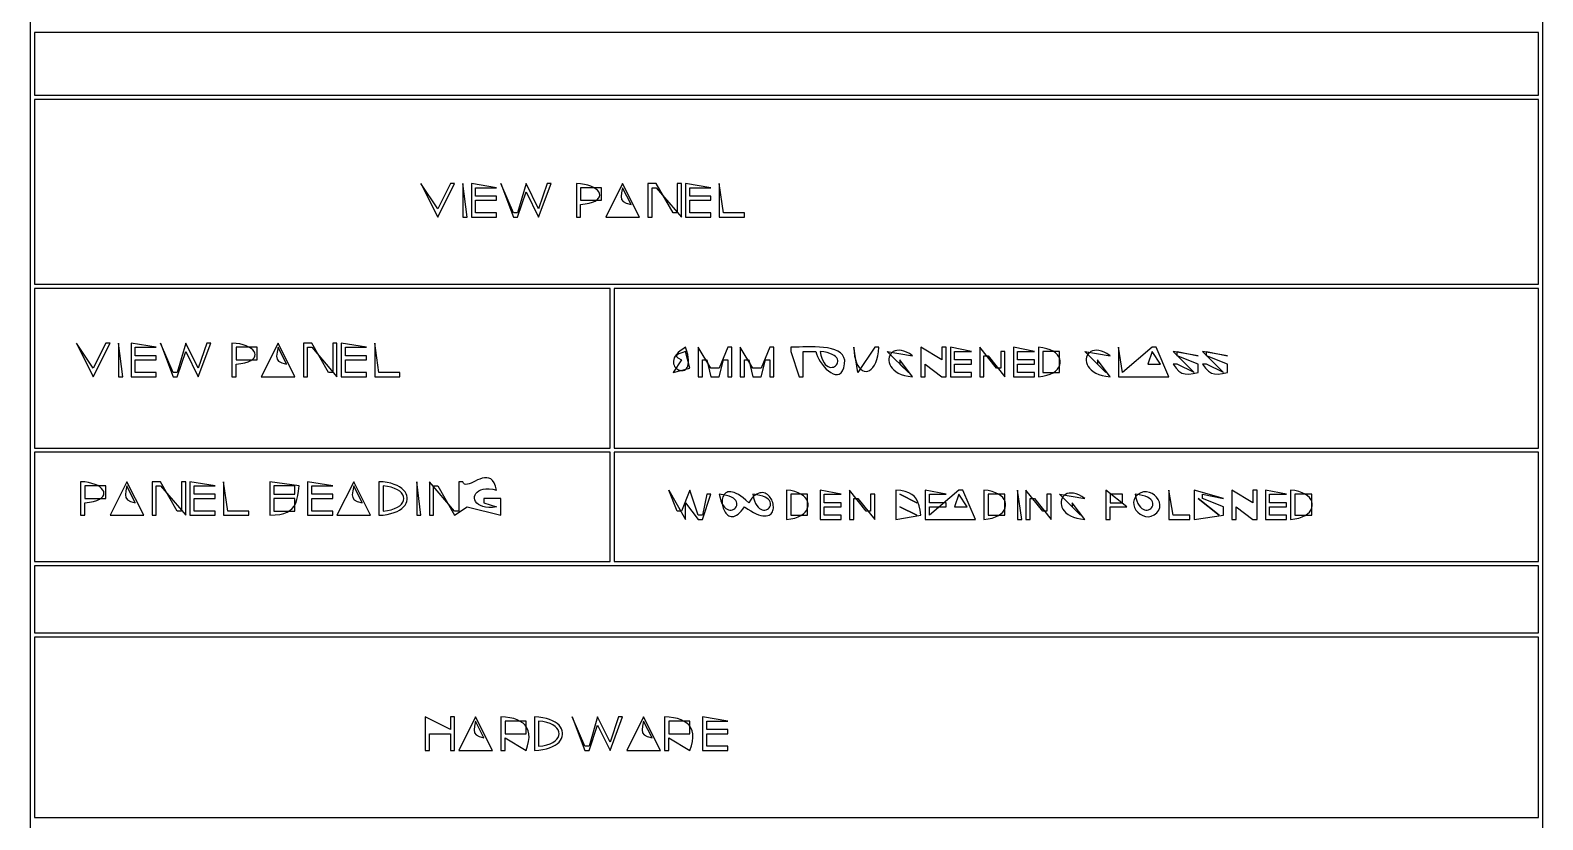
# Model space of a CAD drawing. Extents: x 0 to 2384, y 0 to 1684.
# Drawn here: x 482 to 842, y 643.5 to 831.5 of the extents above; entities that cross this region are included whole.
import ezdxf

# ---------------------------------------------------------------- set-up
doc = ezdxf.new("R2010")
doc.units = 0
doc.layers.add('C7', color=7, linetype='CONTINUOUS')

msp = doc.modelspace()

# ---------------------------------------------------------------- linework, layer by layer
at = {"layer": 'C7'}
for points in [[(482, 1513), (482, 449), (842, 449), (842, 1513), (482, 1513)], [(483, 831), (483, 816), (841, 816), (841, 831), (483, 831)], [(483, 815), (483, 771), (841, 771), (841, 815), (483, 815)], [(575, 795), (579, 787), (583, 795), (582, 795), (579, 789), (575, 795)], [(585, 795), (585, 787), (586, 787), (585, 795)], [(587, 795), (587, 787), (593, 787), (593, 788), (588, 788), (588, 791), (593, 791), (593, 792), (588, 792), (588, 794), (593, 794), (587, 795)], [(594, 795), (597, 787), (598, 787), (600, 793), (603, 787), (606, 795), (605, 795), (603, 789), (600, 795), (598, 788), (597, 788), (594, 795)], [(612, 795), (612, 787), (613, 787), (613, 790), (614.1116, 790.1258), (615.0576, 790.312), (615.8431, 790.5504), (616.4735, 790.8332), (616.9542, 791.1523), (617.2904, 791.4999), (617.4876, 791.8681), (617.551, 792.2488), (617.486, 792.6341), (617.2978, 793.0162), (616.9918, 793.3869), (616.5735, 793.7385), (616.0479, 794.0629), (615.4206, 794.3523), (614.6968, 794.5986), (613.8819, 794.7939), (612.9812, 794.9304), (612, 795)], [(613, 794), (613, 791), (618, 791), (618, 794), (613, 794)], [(623, 795), (619, 787), (626, 787), (627, 787), (623, 795)], [(623, 794), (622.7557, 792.8043), (622.6472, 791.8924), (622.7459, 791.2102), (623.1233, 790.7035), (623.8508, 790.3182), (625, 790), (623, 794)], [(629, 795), (629, 787), (630, 787), (630, 794), (631, 794), (637, 787), (637, 795), (636, 795), (636, 788), (635, 788), (631, 795), (629, 795)], [(638, 795), (638, 787), (644, 787), (644, 788), (639, 788), (639, 791), (644, 791), (644, 792), (639, 792), (639, 794), (644, 794), (638, 795)], [(646, 795), (646, 787), (652, 787), (652, 788), (647, 788), (646, 795)], [(483, 770), (483, 732), (620, 732), (620, 770), (483, 770)], [(621, 770), (621, 732), (841, 732), (841, 770), (621, 770)], [(493, 757), (497, 749), (501, 757), (500, 757), (497, 751), (493, 757)], [(503, 757), (503, 749), (504, 749), (503, 757)], [(506, 757), (506, 749), (512, 749), (512, 750), (507, 750), (507, 753), (512, 753), (512, 754), (507, 754), (507, 756), (512, 756), (506, 757)], [(513, 757), (516, 749), (517, 749), (519, 755), (522, 749), (525, 757), (524, 757), (522, 751), (519, 757), (517, 750), (516, 750), (513, 757)], [(530, 757), (530, 749), (531, 749), (531, 752), (532.1116, 752.1258), (533.0575, 752.312), (533.843, 752.5504), (534.4735, 752.8332), (534.9541, 753.1523), (535.2904, 753.4999), (535.4876, 753.8681), (535.551, 754.2488), (535.4859, 754.6341), (535.2978, 755.0162), (534.9918, 755.3869), (534.5734, 755.7385), (534.0479, 756.0629), (533.4206, 756.3523), (532.6968, 756.5986), (531.8819, 756.7939), (530.9812, 756.9304), (530, 757)], [(531, 756), (531, 753), (536, 753), (536, 756), (531, 756)], [(541, 757), (537, 749), (544, 749), (545, 749), (541, 757)], [(541, 756), (540.7557, 754.8043), (540.6472, 753.8924), (540.7459, 753.2102), (541.1233, 752.7035), (541.8508, 752.3182), (543, 752), (541, 756)], [(547, 757), (547, 749), (548, 749), (548, 756), (549, 756), (555, 749), (555, 757), (554, 757), (554, 750), (553, 750), (549, 757), (547, 757)], [(556, 757), (556, 749), (562, 749), (562, 750), (557, 750), (557, 753), (562, 753), (562, 754), (557, 754), (557, 756), (562, 756), (556, 757)], [(564, 757), (564, 749), (570, 749), (570, 750), (565, 750), (564, 757)], [(638, 756), (637.2988, 755.5788), (636.7068, 755.1551), (636.2174, 754.732), (635.8244, 754.3123), (635.5213, 753.899), (635.3018, 753.4952), (635.1594, 753.1036), (635.0878, 752.7274), (635.0806, 752.3695), (635.1314, 752.0328), (635.2338, 751.7203), (635.3814, 751.435), (635.5679, 751.1798), (635.7869, 750.9577), (636.032, 750.7717), (636.2967, 750.6247), (636.5747, 750.5197), (636.8597, 750.4597), (637.1452, 750.4476), (637.4249, 750.4863), (637.6923, 750.579), (637.9411, 750.7284), (638.1649, 750.9376), (638.3573, 751.2096), (638.5119, 751.5473), (638.6223, 751.9537), (638.6822, 752.4316), (638.6852, 752.9842), (638.6248, 753.6144), (638.4947, 754.3251), (638.2886, 755.1193), (638, 756)], [(641, 756), (641, 749), (642, 749), (642, 753), (643, 753), (644, 749), (646, 749), (647, 753), (648, 753), (648, 749), (649, 749), (649, 756), (648, 756), (646, 751), (644, 751), (641, 756)], [(651, 756), (651, 749), (652, 749), (652, 753), (653, 753), (654, 749), (656, 749), (657, 753), (658, 753), (658, 749), (659, 749), (659, 756), (658, 756), (656, 751), (654, 751), (651, 756)], [(675.824, 752.0902), (675.8476, 752.9002), (675.6808, 753.5969), (675.3431, 754.1885), (674.854, 754.6831), (674.2329, 755.0888), (673.4992, 755.4139), (672.6725, 755.6665), (671.7721, 755.8549), (670.8176, 755.9871), (669.8284, 756.0714), (668.8239, 756.1158), (667.8236, 756.1287), (666.847, 756.1182), (665.9135, 756.0923), (665.0426, 756.0594), (664.2537, 756.0276), (663.5664, 756.0051), (663, 756)], [(663, 756), (663, 755), (665, 749), (666, 749), (666, 755), (669, 755), (669.1348, 754.4402), (669.3616, 753.8384), (669.6686, 753.2127), (670.0441, 752.5812), (670.4763, 751.962), (670.9536, 751.3732), (671.4642, 750.8331), (671.9964, 750.3596), (672.5385, 749.971), (673.0788, 749.6853), (673.6055, 749.5206), (674.1068, 749.4952), (674.5712, 749.6271), (674.9868, 749.9344), (675.342, 750.4352), (675.625, 751.1478), (675.8241, 752.0902)], [(678, 756), (678.0746, 754.9054), (678.2179, 753.9272), (678.4224, 753.0652), (678.6805, 752.3193), (678.9847, 751.6891), (679.3277, 751.1745), (679.7019, 750.7754), (680.0998, 750.4914), (680.5139, 750.3225), (680.9368, 750.2684), (681.3609, 750.329), (681.7788, 750.504), (682.183, 750.7932), (682.566, 751.1965), (682.9204, 751.7136), (683.2386, 752.3443), (683.5131, 753.0885), (683.7365, 753.946), (683.9013, 754.9165), (684, 756), (683, 756), (679, 750), (678, 756)], [(694, 756), (694, 749), (695, 749), (695, 752), (699, 749), (700, 749), (700, 756), (699, 756), (699, 753), (694, 756)], [(701, 756), (701, 749), (706, 749), (706, 750), (702, 750), (702, 752), (706, 752), (706, 753), (702, 753), (702, 755), (706, 755), (701, 756)], [(708, 756), (708, 749), (709, 749), (709, 754), (710, 754), (714, 749), (714, 755), (713, 755), (713, 751), (712, 751), (708, 756)], [(716, 756), (716, 749), (721, 749), (721, 750), (717, 750), (717, 752), (721, 752), (721, 753), (717, 753), (717, 755), (721, 755), (716, 756)], [(722, 756), (722, 749), (723.0304, 749.1279), (723.9463, 749.336), (724.7477, 749.6148), (725.4347, 749.955), (726.0071, 750.347), (726.4651, 750.7814), (726.8085, 751.2488), (727.0375, 751.7399), (727.152, 752.245), (727.152, 752.7549), (727.0375, 753.26), (726.8085, 753.7511), (726.4651, 754.2185), (726.0071, 754.6529), (725.4347, 755.0449), (724.7477, 755.3851), (723.9463, 755.6639), (723.0304, 755.872), (722, 756)], [(741, 756), (741, 749), (752, 749), (753, 749), (750, 756), (749, 756), (742, 750), (741, 756)], [(637, 753), (635, 750), (639, 751), (638, 755), (637.1005, 754.7213), (636.373, 754.4496), (635.9084, 754.1633), (635.7975, 753.8408), (636.131, 753.4602), (637, 753)], [(670, 755), (670.1741, 754.1591), (670.3913, 753.4396), (670.6447, 752.8346), (670.9278, 752.3373), (671.2335, 751.941), (671.5553, 751.6388), (671.8862, 751.424), (672.2196, 751.2897), (672.5486, 751.2292), (672.8665, 751.2356), (673.1664, 751.3022), (673.4417, 751.4221), (673.6855, 751.5886), (673.8911, 751.7948), (674.0516, 752.034), (674.1604, 752.2993), (674.2105, 752.584), (674.1954, 752.8812), (674.1081, 753.1843), (673.9419, 753.4862), (673.69, 753.7804), (673.3457, 754.0599), (672.9021, 754.318), (672.3525, 754.5478), (671.6902, 754.7426), (670.9082, 754.8956), (670, 755)], [(692, 749), (689, 753), (689, 752), (691, 750), (686, 755), (692, 754), (691.2792, 754.4861), (690.595, 754.851), (689.9503, 755.1033), (689.3483, 755.2511), (688.792, 755.3027), (688.2844, 755.2667), (687.8288, 755.1512), (687.428, 754.9646), (687.0853, 754.7153), (686.8036, 754.4117), (686.5862, 754.0619), (686.4359, 753.6745), (686.356, 753.2576), (686.3494, 752.8197), (686.4193, 752.3692), (686.5687, 751.9143), (686.8008, 751.4633), (687.1185, 751.0247), (687.525, 750.6067), (688.0233, 750.2178), (688.6165, 749.8662), (689.3077, 749.5602), (690.1, 749.3083), (690.9964, 749.1188), (692, 749)], [(723, 755), (723, 750), (727, 750), (727, 755), (723, 755)], [(739, 749), (736, 753), (736, 752), (738, 750), (733, 755), (739, 754), (738.2792, 754.4861), (737.595, 754.851), (736.9503, 755.1033), (736.3483, 755.2511), (735.792, 755.3027), (735.2844, 755.2667), (734.8288, 755.1512), (734.428, 754.9646), (734.0853, 754.7153), (733.8036, 754.4117), (733.5862, 754.0619), (733.4359, 753.6745), (733.356, 753.2576), (733.3494, 752.8197), (733.4193, 752.3692), (733.5687, 751.9143), (733.8008, 751.4633), (734.1185, 751.0247), (734.525, 750.6067), (735.0233, 750.2178), (735.6165, 749.8662), (736.3077, 749.5602), (737.1, 749.3083), (737.9964, 749.1188), (739, 749)], [(749, 755), (748, 752), (751, 752), (749, 755)], [(754, 755), (759, 750), (755, 752), (754, 752), (754.7171, 751.0114), (755.4118, 750.3119), (756.1257, 749.8686), (756.9, 749.6486), (757.7762, 749.6191), (758.7957, 749.7471), (760, 750), (760, 752), (755, 754), (755, 755), (760, 754), (754, 755)], [(761, 755), (766, 750), (762, 752), (761, 752), (761.7171, 751.0115), (762.4118, 750.312), (763.1257, 749.8687), (763.9, 749.6486), (764.7762, 749.6191), (765.7957, 749.7471), (767, 750), (767, 752), (762, 754), (762, 755), (767, 754), (761, 755)], [(483, 731), (483, 705), (620, 705), (620, 731), (483, 731)], [(621, 731), (621, 705), (841, 705), (841, 731), (621, 731)], [(494, 724), (494, 716), (495, 716), (495, 719), (496.1116, 719.1258), (497.0575, 719.312), (497.843, 719.5504), (498.4735, 719.8332), (498.9542, 720.1523), (499.2904, 720.4999), (499.4876, 720.8681), (499.551, 721.2488), (499.486, 721.6341), (499.2978, 722.0162), (498.9919, 722.3869), (498.5735, 722.7385), (498.048, 723.0629), (497.4206, 723.3523), (496.6969, 723.5986), (495.8819, 723.7939), (494.9812, 723.9304), (494, 724)], [(505, 724), (501, 716), (508, 716), (509, 716), (505, 724)], [(511, 724), (511, 716), (512, 716), (512, 723), (513, 723), (519, 716), (519, 724), (518, 724), (518, 717), (517, 717), (513, 724), (511, 724)], [(520, 724), (520, 716), (526, 716), (526, 717), (521, 717), (521, 720), (526, 720), (526, 721), (521, 721), (521, 723), (526, 723), (520, 724)], [(528, 724), (528, 716), (534, 716), (534, 717), (529, 717), (528, 724)], [(539, 724), (539, 716), (540.2775, 716.0757), (541.3851, 716.2181), (542.3359, 716.435), (543.143, 716.734), (543.8195, 717.1227), (544.3785, 717.6088), (544.8332, 718.2), (545.1966, 718.9039), (545.4819, 719.7282), (545.7021, 720.6805), (545.8704, 721.7686), (546, 723), (539, 724)], [(548, 724), (548, 716), (554, 716), (554, 717), (549, 717), (549, 720), (554, 720), (554, 721), (549, 721), (549, 723), (554, 723), (548, 724)], [(559, 724), (555, 716), (562, 716), (563, 716), (559, 724)], [(565, 724), (565, 716), (566.0332, 716.0683), (566.9803, 716.1995), (567.8414, 716.3882), (568.6163, 716.6289), (569.3051, 716.9161), (569.9078, 717.2443), (570.4245, 717.608), (570.855, 718.0019), (571.1994, 718.4204), (571.4577, 718.858), (571.6299, 719.3093), (571.716, 719.7688), (571.716, 720.2311), (571.6299, 720.6906), (571.4577, 721.1419), (571.1994, 721.5795), (570.855, 721.998), (570.4245, 722.3919), (569.9078, 722.7556), (569.3051, 723.0838), (568.6163, 723.371), (567.8414, 723.6117), (566.9803, 723.8004), (566.0332, 723.9316), (565, 724)], [(574, 724), (574, 716), (575, 716), (574, 724)], [(585, 724), (584, 724), (584, 717), (583, 717), (577, 724), (577, 716), (578, 716), (578, 723), (579, 723), (583, 716), (586, 718), (594, 716), (594, 720), (590, 720), (590, 719), (593, 718), (592.0232, 717.8847), (591.1486, 717.8704), (590.3756, 717.9459), (589.7034, 718.1001), (589.1312, 718.3219), (588.6585, 718.6002), (588.2843, 718.9239), (588.0081, 719.2818), (587.829, 719.6629), (587.7465, 720.0561), (587.7597, 720.4502), (587.8679, 720.8342), (588.0705, 721.1969), (588.3667, 721.5272), (588.7557, 721.8141), (589.2369, 722.0463), (589.8095, 722.2129), (590.4728, 722.3026), (591.2262, 722.3045), (592.0688, 722.2073), (593, 722), (592.7459, 722.9712), (592.4249, 723.7214), (592.0457, 724.2727), (591.6167, 724.6471), (591.1463, 724.8665), (590.6433, 724.9529), (590.116, 724.9285), (589.5729, 724.8152), (589.0227, 724.635), (588.4738, 724.41), (587.9348, 724.1622), (587.4142, 723.9135), (586.9204, 723.6861), (586.4621, 723.5019), (586.0477, 723.383), (585.6857, 723.3513), (585.3848, 723.4288), (585.1534, 723.6377), (585, 724)], [(495, 723), (495, 720), (500, 720), (500, 723), (495, 723)], [(505, 723), (504.7557, 721.8043), (504.6472, 720.8924), (504.7459, 720.2102), (505.1233, 719.7035), (505.8508, 719.3182), (507, 719), (505, 723)], [(540, 723), (540, 721), (545, 721), (545, 723), (540, 723)], [(540, 720), (540, 717), (545, 717), (545, 720), (540, 720)], [(559, 723), (558.7557, 721.8043), (558.6472, 720.8924), (558.7459, 720.2102), (559.1233, 719.7035), (559.8508, 719.3182), (561, 719), (559, 723)], [(566, 723), (566, 717), (567.0284, 717.1247), (567.9359, 717.323), (568.7224, 717.5858), (569.3878, 717.9038), (569.9323, 718.2678), (570.3558, 718.6686), (570.6583, 719.097), (570.8398, 719.5439), (570.9003, 719.9999), (570.8398, 720.456), (570.6583, 720.9028), (570.3558, 721.3312), (569.9323, 721.7321), (569.3878, 722.0961), (568.7224, 722.4141), (567.9359, 722.6769), (567.0284, 722.8752), (566, 723)], [(634, 722), (638, 715), (638, 719), (641, 715), (642, 715), (644, 721), (643, 721), (642, 716), (641, 716), (639, 722), (637, 717), (636, 717), (634, 722)], [(646, 721), (646.1741, 720.1591), (646.3913, 719.4396), (646.6447, 718.8346), (646.9278, 718.3373), (647.2335, 717.941), (647.5553, 717.6388), (647.8862, 717.424), (648.2196, 717.2897), (648.5486, 717.2292), (648.8665, 717.2356), (649.1664, 717.3022), (649.4417, 717.4221), (649.6855, 717.5886), (649.8911, 717.7948), (650.0516, 718.034), (650.1604, 718.2993), (650.2105, 718.584), (650.1954, 718.8812), (650.1081, 719.1843), (649.9419, 719.4862), (649.69, 719.7804), (649.3457, 720.0599), (648.9021, 720.318), (648.3525, 720.5478), (647.6902, 720.7426), (646.9082, 720.8956), (646, 721)], [(652, 718), (652.779, 717.4707), (653.5048, 717.024), (654.1785, 716.6558), (654.8013, 716.3619), (655.3746, 716.1381), (655.8994, 715.9802), (656.3771, 715.8841), (656.8089, 715.8456), (657.1961, 715.8605), (657.5398, 715.9246), (657.8413, 716.0338), (658.1018, 716.1839), (658.3227, 716.3708), (658.505, 716.5901), (658.6501, 716.8379), (658.7591, 717.1098), (658.8334, 717.4018), (658.8741, 717.7096), (658.8825, 718.0291), (658.8599, 718.3561), (658.8074, 718.6864), (658.7263, 719.0159), (658.6178, 719.3404), (658.4832, 719.6556), (658.3237, 719.9575), (658.1405, 720.2419), (657.9349, 720.5045), (657.7081, 720.7413), (657.4614, 720.948), (657.1959, 721.1204), (656.913, 721.2545), (656.6138, 721.3459), (656.2995, 721.3906), (655.9716, 721.3844), (655.631, 721.323), (655.2792, 721.2024), (654.9173, 721.0183), (654.5465, 720.7666), (654.1682, 720.4431), (653.7835, 720.0436), (653.3937, 719.5639), (653, 719), (652.3228, 719.6104), (651.6888, 720.1301), (651.0971, 720.5636), (650.5467, 720.9154), (650.037, 721.1898), (649.567, 721.3915), (649.1359, 721.5249), (648.7428, 721.5945), (648.387, 721.6047), (648.0675, 721.5601), (647.7835, 721.4652), (647.5342, 721.3243), (647.3188, 721.1421), (647.1363, 720.9229), (646.986, 720.6713), (646.867, 720.3917), (646.7785, 720.0887), (646.7196, 719.7667), (646.6894, 719.4302), (646.6872, 719.0837), (646.7121, 718.7316), (646.7633, 718.3785), (646.8398, 718.0288), (646.9409, 717.6871), (647.0657, 717.3577), (647.2134, 717.0452), (647.3832, 716.7541), (647.5741, 716.4889), (647.7854, 716.2539), (648.0161, 716.0538), (648.2656, 715.893), (648.5328, 715.776), (648.8171, 715.7072), (649.1174, 715.6912), (649.4331, 715.7324), (649.7632, 715.8353), (650.1069, 716.0044), (650.4634, 716.2443), (650.8317, 716.5592), (651.2112, 716.9538), (651.6009, 717.4326), (652, 718)], [(654, 721), (654.1741, 720.1591), (654.3913, 719.4396), (654.6447, 718.8346), (654.9278, 718.3373), (655.2335, 717.941), (655.5553, 717.6388), (655.8862, 717.424), (656.2196, 717.2897), (656.5486, 717.2292), (656.8665, 717.2356), (657.1664, 717.3022), (657.4417, 717.4221), (657.6855, 717.5886), (657.8911, 717.7948), (658.0516, 718.034), (658.1604, 718.2993), (658.2105, 718.584), (658.1954, 718.8812), (658.1081, 719.1843), (657.9419, 719.4862), (657.69, 719.7804), (657.3457, 720.0599), (656.9021, 720.318), (656.3525, 720.5478), (655.6902, 720.7426), (654.9082, 720.8956), (654, 721)], [(662, 722), (662, 715), (663.0304, 715.1279), (663.9463, 715.336), (664.7477, 715.6148), (665.4347, 715.955), (666.0071, 716.347), (666.4651, 716.7814), (666.8085, 717.2488), (667.0375, 717.7399), (667.152, 718.245), (667.152, 718.7549), (667.0375, 719.26), (666.8085, 719.7511), (666.4651, 720.2185), (666.0071, 720.6529), (665.4347, 721.0449), (664.7477, 721.3851), (663.9463, 721.6639), (663.0304, 721.872), (662, 722)], [(663, 721), (663, 716), (667, 716), (667, 721), (663, 721)], [(670, 722), (670, 715), (675, 715), (675, 716), (671, 716), (671, 718), (675, 718), (675, 719), (671, 719), (671, 721), (675, 721), (670, 722)], [(677, 722), (677, 715), (678, 715), (678, 720), (679, 720), (683, 715), (683, 721), (682, 721), (682, 717), (681, 717), (677, 722)], [(688, 722), (688, 715), (694, 716), (693.8136, 717.1924), (693.5809, 718.2248), (693.2847, 719.1078), (692.908, 719.8521), (692.4337, 720.4683), (691.8446, 720.967), (691.1238, 721.3589), (690.2541, 721.6546), (689.2186, 721.8647), (688, 722)], [(689, 721), (693, 719), (689, 721)], [(695, 722), (695, 715), (706, 715), (707, 715), (704, 722), (703, 722), (696, 716), (696, 718), (700, 718), (700, 719), (696, 719), (696, 721), (700, 721), (695, 722)], [(703, 721), (702, 718), (705, 718), (703, 721)], [(709, 722), (709, 715), (710.0304, 715.1279), (710.9463, 715.336), (711.7477, 715.6148), (712.4347, 715.955), (713.0071, 716.347), (713.4651, 716.7814), (713.8085, 717.2488), (714.0375, 717.7399), (714.152, 718.245), (714.152, 718.7549), (714.0375, 719.26), (713.8085, 719.7511), (713.4651, 720.2185), (713.0071, 720.6529), (712.4347, 721.0449), (711.7477, 721.3851), (710.9463, 721.6639), (710.0304, 721.872), (709, 722)], [(710, 721), (710, 716), (714, 716), (714, 721), (710, 721)], [(717, 722), (717, 715), (718, 715), (717, 722)], [(719, 722), (719, 715), (720, 715), (720, 720), (721, 720), (725, 715), (725, 721), (724, 721), (724, 717), (723, 717), (719, 722)], [(733, 715), (730, 719), (730, 718), (732, 716), (727, 721), (733, 720), (732.2792, 720.486), (731.595, 720.851), (730.9503, 721.1032), (730.3483, 721.251), (729.792, 721.3027), (729.2844, 721.2666), (728.8288, 721.1511), (728.428, 720.9646), (728.0853, 720.7153), (727.8036, 720.4116), (727.5862, 720.0619), (727.4359, 719.6744), (727.356, 719.2576), (727.3494, 718.8197), (727.4193, 718.3692), (727.5687, 717.9142), (727.8008, 717.4633), (728.1185, 717.0247), (728.525, 716.6067), (729.0233, 716.2178), (729.6165, 715.8662), (730.3077, 715.5602), (731.1, 715.3083), (731.9964, 715.1188), (733, 715)], [(738, 722), (738, 715), (739, 715), (739, 718), (743, 718), (738, 722)], [(739, 721), (739, 719), (742, 719), (742, 721), (739, 721)], [(745.6188, 720.9537), (745.0667, 720.3945), (744.7336, 719.7814), (744.5987, 719.1373), (744.6408, 718.4854), (744.8391, 717.8488), (745.1725, 717.2507), (745.6201, 716.7142), (746.1608, 716.2625), (746.7736, 715.9187), (747.4376, 715.706), (748.1319, 715.6474), (748.8353, 715.7662), (749.527, 716.0856)], [(745, 721), (745.1741, 720.1591), (745.3913, 719.4396), (745.6447, 718.8346), (745.9278, 718.3373), (746.2335, 717.941), (746.5553, 717.6388), (746.8862, 717.424), (747.2196, 717.2897), (747.5486, 717.2292), (747.8665, 717.2356), (748.1664, 717.3022), (748.4417, 717.4221), (748.6855, 717.5886), (748.8911, 717.7948), (749.0516, 718.034), (749.1604, 718.2993), (749.2105, 718.584), (749.1954, 718.8812), (749.1081, 719.1843), (748.9419, 719.4862), (748.69, 719.7804), (748.3457, 720.0599), (747.9021, 720.318), (747.3525, 720.5478), (746.6902, 720.7426), (745.9082, 720.8956), (745, 721)], [(749.5269, 716.0856), (750.1756, 716.6077), (750.6016, 717.1935), (750.8248, 717.8203), (750.8652, 718.4656), (750.7429, 719.1067), (750.4778, 719.7209), (750.0899, 720.2857), (749.5993, 720.7784), (749.026, 721.1764), (748.3899, 721.4571), (747.7112, 721.5977), (747.0097, 721.5758), (746.3056, 721.3686), (745.6188, 720.9536)], [(753, 722), (753, 715), (758, 715), (758, 716), (754, 716), (753, 722)], [(759, 722), (759, 715), (766, 716), (766, 718), (761, 720), (761, 721), (766, 720), (759, 722)], [(760, 720), (765, 716), (760, 720)], [(768, 722), (768, 715), (769, 715), (769, 718), (773, 715), (774, 715), (774, 722), (773, 722), (773, 719), (768, 722)], [(776, 722), (776, 715), (781, 715), (781, 716), (777, 716), (777, 718), (781, 718), (781, 719), (777, 719), (777, 721), (781, 721), (776, 722)], [(782, 722), (782, 715), (783.0304, 715.1279), (783.9463, 715.336), (784.7477, 715.6148), (785.4347, 715.955), (786.0071, 716.347), (786.4651, 716.7814), (786.8085, 717.2488), (787.0375, 717.7399), (787.152, 718.245), (787.152, 718.7549), (787.0375, 719.26), (786.8085, 719.7511), (786.4651, 720.2185), (786.0071, 720.6529), (785.4347, 721.0449), (784.7477, 721.3851), (783.9463, 721.6639), (783.0304, 721.872), (782, 722)], [(783, 721), (783, 716), (787, 716), (787, 721), (783, 721)], [(689, 718), (693, 716), (689, 718)], [(483, 704), (483, 688), (841, 688), (841, 704), (483, 704)], [(483, 687), (483, 644), (841, 644), (841, 687), (483, 687)], [(576, 668), (576, 660), (577, 660), (577, 664), (582, 664), (582, 660), (583, 660), (583, 668), (582, 668), (582, 665), (576, 668)], [(588, 668), (584, 660), (591, 660), (592, 660), (588, 668)], [(588, 667), (587.7557, 665.8043), (587.6472, 664.8924), (587.7459, 664.2102), (588.1233, 663.7035), (588.8508, 663.3182), (590, 663), (588, 667)], [(594, 668), (594, 660), (595, 660), (595, 663), (600, 660), (600.3845, 661.1257), (600.6231, 662.1578), (600.7211, 663.0984), (600.6837, 663.9496), (600.516, 664.7135), (600.2232, 665.392), (599.8105, 665.9874), (599.283, 666.5016), (598.6461, 666.9368), (597.9048, 667.2951), (597.0643, 667.5784), (596.1299, 667.789), (595.1067, 667.9288), (594, 668)], [(595, 667), (595, 664), (600, 664), (600, 667), (595, 667)], [(602, 668), (602, 660), (603.0332, 660.0683), (603.9803, 660.1995), (604.8414, 660.3882), (605.6163, 660.6289), (606.3051, 660.9161), (606.9078, 661.2443), (607.4245, 661.608), (607.855, 662.0019), (608.1994, 662.4204), (608.4577, 662.858), (608.6299, 663.3093), (608.716, 663.7688), (608.716, 664.2311), (608.6299, 664.6906), (608.4577, 665.1419), (608.1994, 665.5795), (607.855, 665.998), (607.4245, 666.3919), (606.9078, 666.7556), (606.3051, 667.0838), (605.6163, 667.371), (604.8414, 667.6117), (603.9803, 667.8004), (603.0332, 667.9316), (602, 668)], [(603, 667), (603, 661), (604.0284, 661.1247), (604.9359, 661.323), (605.7224, 661.5858), (606.3879, 661.9038), (606.9323, 662.2678), (607.3558, 662.6686), (607.6583, 663.097), (607.8398, 663.5439), (607.9003, 663.9999), (607.8398, 664.456), (607.6584, 664.9028), (607.3559, 665.3312), (606.9324, 665.7321), (606.3879, 666.0961), (605.7224, 666.4141), (604.9359, 666.6769), (604.0284, 666.8752), (603, 667)], [(611, 668), (614, 660), (615, 660), (617, 666), (620, 660), (623, 668), (622, 668), (620, 662), (617, 668), (615, 661), (614, 661), (611, 668)], [(628, 668), (624, 660), (631, 660), (632, 660), (628, 668)], [(628, 667), (627.7557, 665.8043), (627.6471, 664.8924), (627.7458, 664.2102), (628.1232, 663.7035), (628.8508, 663.3182), (630, 663), (628, 667)], [(633, 668), (633, 660), (634, 660), (634, 663), (639, 660), (639.3845, 661.1257), (639.6231, 662.1578), (639.7211, 663.0984), (639.6837, 663.9496), (639.516, 664.7135), (639.2232, 665.392), (638.8105, 665.9874), (638.283, 666.5016), (637.6461, 666.9368), (636.9048, 667.2951), (636.0643, 667.5784), (635.1299, 667.789), (634.1067, 667.9288), (633, 668)], [(634, 667), (634, 664), (639, 664), (639, 667), (634, 667)], [(642, 668), (642, 660), (648, 660), (648, 661), (643, 661), (643, 664), (648, 664), (648, 665), (643, 665), (643, 667), (648, 667), (642, 668)]]:
    msp.add_lwpolyline(points, dxfattribs=at)

doc.saveas('drawing.dxf')
